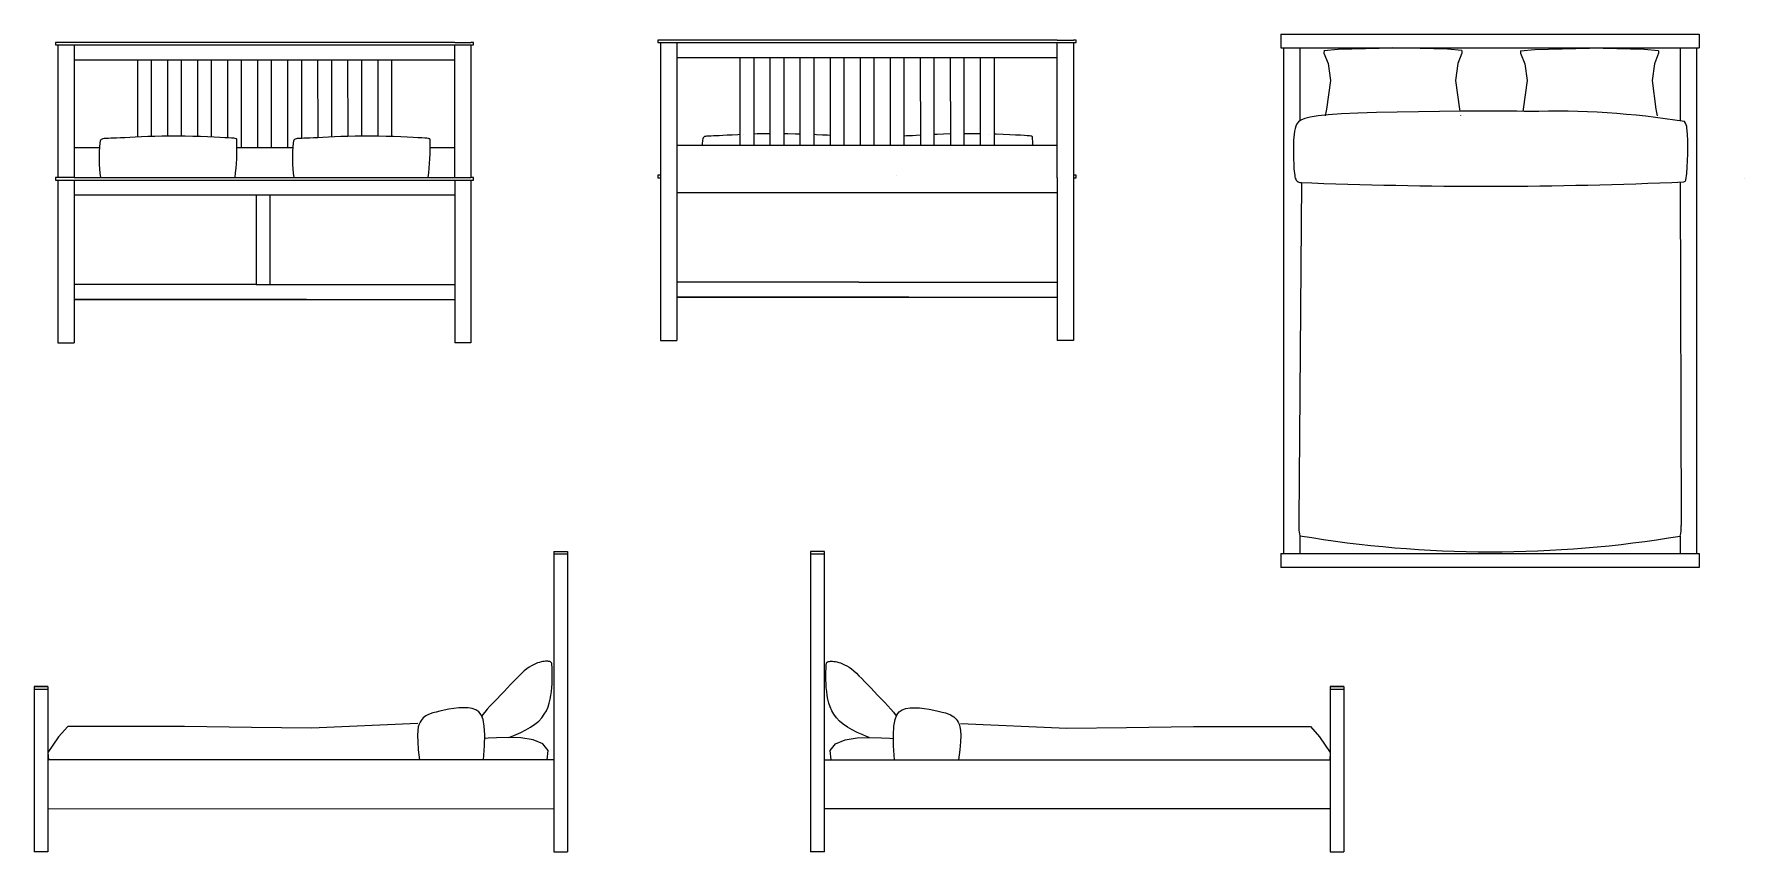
# Model space of a CAD drawing. Header units: centimetres. Extents: x 1374 to 32783, y -8913 to -2520.
# Drawn here: x 1374 to 8207, y -8786 to -5520 of the extents above; entities that cross this region are included whole.
import ezdxf

# ---------------------------------------------------------------- set-up
doc = ezdxf.new("R2010")
doc.units = ezdxf.units.CM
doc.layers.add('A-ELEV-MBE', color=8, linetype='Continuous', lineweight=18)

msp = doc.modelspace()

# ---------------------------------------------------------------- linework, layer by layer
at = {"layer": 'A-ELEV-MBE'}
for p, q in [((6353.9, -5520), (8023.9, -5520)), ((6353.9, -5520), (6353.9, -5575)), ((8023.9, -5520), (8023.9, -5575)), ((1468.5, -5552.8), (1458.5, -5552.8)), ((1458.5, -5552.8), (1458.5, -5562.8)), ((1458.5, -5562.8), (3128.5, -5562.8)), ((3053.5, -5552.8), (1468.5, -5552.8)), ((1468.5, -5562.8), (1468.5, -6092.8)), ((1533.5, -5562.8), (1533.5, -5622.8)), ((3053.5, -5552.8), (3118.5, -5552.8)), ((3053.5, -6092.8), (3053.5, -5562.8)), ((3128.5, -5552.8), (3118.5, -5552.8)), ((3118.5, -5562.8), (3118.5, -6092.8)), ((3128.5, -5562.8), (3128.5, -5552.8)), ((3875.3, -5543.2), (3865.3, -5543.2)), ((3865.3, -5543.2), (3865.3, -5553.2)), ((3865.3, -5553.2), (5535.3, -5553.2)), ((5460.3, -5543.2), (3875.3, -5543.2)), ((3875.3, -5553.2), (3875.3, -6093.2)), ((3940.3, -5553.2), (3940.3, -5613.2)), ((5460.3, -5543.2), (5525.3, -5543.2)), ((5460.3, -6093.2), (5460.3, -5553.2)), ((5535.3, -5543.2), (5525.3, -5543.2)), ((5525.3, -5553.2), (5525.3, -6093.2)), ((5535.3, -5553.2), (5535.3, -5543.2)), ((6353.9, -5575), (6363.9, -5575)), ((6363.9, -5575), (6363.9, -7595)), ((6363.9, -5575), (8023.9, -5575)), ((6428.9, -5575), (6428.9, -5866.5)), ((7948.9, -5575), (7948.9, -5866.5)), ((8013.9, -5575), (8013.9, -7595)), ((1533.5, -5622.8), (1533.5, -6092.8)), ((1533.5, -5622.8), (1786, -5622.8)), ((1786, -5622.8), (1786, -5930.8)), ((1786, -5622.8), (1841, -5622.8)), ((1841, -5622.8), (1841, -5928.6)), ((1841, -5622.8), (1906, -5622.8)), ((1906, -5622.8), (1906, -5927.2)), ((1906, -5622.8), (1961, -5622.8)), ((1961, -5622.8), (1961, -5927.4)), ((1961, -5622.8), (2026, -5622.8)), ((2026, -5622.8), (2026, -5928.8)), ((2026, -5622.8), (2081, -5622.8)), ((2081, -5622.8), (2081, -5930.8)), ((2081, -5622.8), (2146, -5622.8)), ((2146, -5622.8), (2146, -5934.1)), ((2146, -5622.8), (2201, -5622.8)), ((2201, -5622.8), (2201, -5972.8)), ((2201, -5622.8), (2266, -5622.8)), ((2266, -5622.8), (2266, -5972.8)), ((2266, -5622.8), (2321, -5622.8)), ((2321, -5622.8), (2321, -5972.8)), ((2321, -5622.8), (2386, -5622.8)), ((2386, -5622.8), (2386, -5972.8)), ((2386, -5622.8), (2441, -5622.8)), ((2441, -5622.8), (2441, -5936.5)), ((2441, -5622.8), (2506, -5622.8)), ((2506, -5622.8), (2507.3, -5933.5)), ((2506, -5622.8), (2561, -5622.8)), ((2561, -5622.8), (2561, -5930.7)), ((2561, -5622.8), (2626, -5622.8)), ((2626, -5622.8), (2626.9, -5928.1)), ((2626, -5622.8), (2681, -5622.8)), ((2681, -5622.8), (2681, -5927.2)), ((2681, -5622.8), (2746, -5622.8)), ((2746, -5622.8), (2746, -5927.6)), ((2746, -5622.8), (2801, -5622.8)), ((2801, -5622.8), (2801, -5928.9)), ((2801, -5622.8), (3053.5, -5622.8)), ((3940.3, -5613.2), (3940.3, -6093.2)), ((3940.3, -5613.2), (4192.8, -5613.2)), ((4192.8, -5613.2), (4192.8, -5963.2)), ((4192.8, -5613.2), (4247.8, -5613.2)), ((4247.8, -5613.2), (4247.8, -5963.2)), ((4247.8, -5613.2), (4312.8, -5613.2)), ((4312.8, -5613.2), (4312.8, -5963.2)), ((4312.8, -5613.2), (4367.8, -5613.2)), ((4367.8, -5613.2), (4367.8, -5963.2)), ((4367.8, -5613.2), (4432.8, -5613.2)), ((4432.8, -5613.2), (4432.8, -5963.2)), ((4432.8, -5613.2), (4487.8, -5613.2)), ((4487.8, -5613.2), (4487.8, -5963.2)), ((4487.8, -5613.2), (4552.8, -5613.2)), ((4552.8, -5613.2), (4552.8, -5963.2)), ((4552.8, -5613.2), (4607.8, -5613.2)), ((4607.8, -5613.2), (4607.8, -5963.2)), ((4607.8, -5613.2), (4672.8, -5613.2)), ((4672.8, -5613.2), (4672.8, -5963.2)), ((4672.8, -5613.2), (4727.8, -5613.2)), ((4727.8, -5613.2), (4727.8, -5963.2)), ((4727.8, -5613.2), (4792.8, -5613.2)), ((4792.8, -5613.2), (4792.8, -5963.2)), ((4792.8, -5613.2), (4847.8, -5613.2)), ((4847.8, -5613.2), (4847.8, -5963.2)), ((4847.8, -5613.2), (4912.8, -5613.2)), ((4912.8, -5613.2), (4914.3, -5963.2)), ((4912.8, -5613.2), (4967.8, -5613.2)), ((4967.8, -5613.2), (4967.8, -5963.2)), ((4967.8, -5613.2), (5032.8, -5613.2)), ((5032.8, -5613.2), (5033.8, -5963.2)), ((5032.8, -5613.2), (5087.8, -5613.2)), ((5087.8, -5613.2), (5087.8, -5963.2)), ((5087.8, -5613.2), (5152.8, -5613.2)), ((5152.8, -5613.2), (5152.8, -5963.2)), ((5152.8, -5613.2), (5207.8, -5613.2)), ((5207.8, -5613.2), (5207.8, -5963.2)), ((5207.8, -5613.2), (5460.3, -5613.2)), ((6423.7, -5870.3), (6417.7, -5878.4)), ((6433.6, -5863), (6423.7, -5870.3)), ((6448.9, -5856.5), (6433.6, -5863)), ((6471.2, -5850.8), (6448.9, -5856.5)), ((6502, -5845.8), (6471.2, -5850.8)), ((6543, -5841.5), (6502, -5845.8)), ((6595.7, -5838), (6543, -5841.5)), ((6660.9, -5835), (6595.7, -5838)), ((6736.1, -5832.7), (6660.9, -5835)), ((6817.8, -5830.8), (6736.1, -5832.7)), ((6902.7, -5829.5), (6817.8, -5830.8)), ((6987.4, -5828.6), (6902.7, -5829.5)), ((7068.5, -5828), (6987.4, -5828.6)), ((7142.6, -5827.6), (7068.5, -5828)), ((7206.5, -5827.5), (7142.6, -5827.6)), ((7257.4, -5827.6), (7206.5, -5827.5)), ((7296.3, -5827.9), (7257.4, -5827.6)), ((7325, -5828.5), (7296.3, -5827.9)), ((7345.1, -5829.3), (7325, -5828.5)), ((1639.3, -5942.9), (1637.5, -5947.2)), ((1641.8, -5940.3), (1639.3, -5942.9)), ((1645, -5938.7), (1641.8, -5940.3)), ((1648.7, -5937.9), (1645, -5938.7)), ((1652.9, -5937.3), (1648.7, -5937.9)), ((1657.9, -5936.8), (1652.9, -5937.3)), ((1663.9, -5936.5), (1657.9, -5936.8)), ((1671.1, -5936.2), (1663.9, -5936.5)), ((1679.9, -5935.9), (1671.1, -5936.2)), ((1690.5, -5935.6), (1679.9, -5935.9)), ((1703.1, -5935.1), (1690.5, -5935.6)), ((1718.1, -5934.4), (1703.1, -5935.1)), ((1735.7, -5933.5), (1718.1, -5934.4)), ((1755.6, -5932.4), (1735.7, -5933.5)), ((1777.7, -5931.2), (1755.6, -5932.4)), ((1801.9, -5930.1), (1777.7, -5931.2)), ((1827.8, -5929), (1801.9, -5930.1)), ((1855.3, -5928.1), (1827.8, -5929)), ((1884.3, -5927.4), (1855.3, -5928.1)), ((1914.4, -5927.1), (1884.3, -5927.4)), ((1945.4, -5927.2), (1914.4, -5927.1)), ((1976.8, -5927.6), (1945.4, -5927.2)), ((2007.8, -5928.3), (1976.8, -5927.6)), ((2037.9, -5929.2), (2007.8, -5928.3)), ((2066.3, -5930.2), (2037.9, -5929.2)), ((2092.4, -5931.3), (2066.3, -5930.2)), ((2115.6, -5932.4), (2092.4, -5931.3)), ((2135.2, -5933.4), (2115.6, -5932.4)), ((2150.7, -5934.3), (2135.2, -5933.4)), ((2162.4, -5935.2), (2150.7, -5934.3)), ((2170.9, -5935.9), (2162.4, -5935.2)), ((2176.8, -5936.7), (2170.9, -5935.9)), ((2180.4, -5937.5), (2176.8, -5936.7)), ((2182.4, -5938.3), (2180.4, -5937.5)), ((2183.2, -5939.3), (2182.4, -5938.3)), ((2183.5, -5940.4), (2183.2, -5939.3)), ((2183.5, -5941.8), (2183.5, -5940.4)), ((2410.9, -5942.9), (2409.1, -5947.2)), ((2413.4, -5940.3), (2410.9, -5942.9)), ((2416.6, -5938.7), (2413.4, -5940.3)), ((2420.3, -5937.9), (2416.6, -5938.7)), ((2424.5, -5937.3), (2420.3, -5937.9)), ((2429.5, -5936.8), (2424.5, -5937.3)), ((2435.5, -5936.5), (2429.5, -5936.8)), ((2442.7, -5936.2), (2435.5, -5936.5)), ((2451.5, -5935.9), (2442.7, -5936.2)), ((2462.1, -5935.6), (2451.5, -5935.9)), ((2474.7, -5935.1), (2462.1, -5935.6)), ((2489.7, -5934.4), (2474.7, -5935.1)), ((2507.3, -5933.5), (2489.7, -5934.4)), ((2527.2, -5932.4), (2507.3, -5933.5)), ((2549.3, -5931.2), (2527.2, -5932.4)), ((2573.5, -5930.1), (2549.3, -5931.2)), ((2599.4, -5929), (2573.5, -5930.1)), ((2626.9, -5928.1), (2599.4, -5929)), ((2655.9, -5927.4), (2626.9, -5928.1)), ((2686, -5927.1), (2655.9, -5927.4)), ((2717, -5927.2), (2686, -5927.1)), ((2748.4, -5927.6), (2717, -5927.2)), ((2779.4, -5928.3), (2748.4, -5927.6)), ((2809.5, -5929.2), (2779.4, -5928.3)), ((2837.9, -5930.2), (2809.5, -5929.2)), ((2864, -5931.3), (2837.9, -5930.2)), ((2887.2, -5932.4), (2864, -5931.3)), ((2906.8, -5933.4), (2887.2, -5932.4)), ((2922.3, -5934.3), (2906.8, -5933.4)), ((2934, -5935.2), (2922.3, -5934.3)), ((2942.5, -5935.9), (2934, -5935.2)), ((2948.4, -5936.7), (2942.5, -5935.9)), ((2952, -5937.5), (2948.4, -5936.7)), ((2954, -5938.3), (2952, -5937.5)), ((2954.9, -5939.3), (2954, -5938.3)), ((2955.1, -5940.4), (2954.9, -5939.3)), ((2955.2, -5941.8), (2955.1, -5940.4)), ((4044.3, -5937.6), (4043.3, -5943.8)), ((4046.1, -5933.4), (4044.3, -5937.6)), ((4048.6, -5930.7), (4046.1, -5933.4)), ((4051.8, -5929.2), (4048.6, -5930.7)), ((4055.5, -5928.3), (4051.8, -5929.2)), ((4059.7, -5927.7), (4055.5, -5928.3)), ((4064.7, -5927.3), (4059.7, -5927.7)), ((4070.7, -5926.9), (4064.7, -5927.3)), ((4077.9, -5926.7), (4070.7, -5926.9)), ((4086.7, -5926.4), (4077.9, -5926.7)), ((4097.3, -5926), (4086.7, -5926.4)), ((4109.9, -5925.5), (4097.3, -5926)), ((4124.9, -5924.8), (4109.9, -5925.5)), ((4142.5, -5923.9), (4124.9, -5924.8)), ((4162.4, -5922.8), (4142.5, -5923.9)), ((4184.5, -5921.7), (4162.4, -5922.8)), ((4192.8, -5921.3), (4184.5, -5921.7)), ((4208.7, -5920.5), (4208.6, -5920.5)), ((4262.1, -5918.5), (4247.8, -5919)), ((4291.1, -5917.9), (4262.1, -5918.5)), ((4312.8, -5917.6), (4291.1, -5917.9)), ((4383.6, -5918), (4367.8, -5917.8)), ((4414.6, -5918.7), (4383.6, -5918)), ((4432.8, -5919.2), (4414.6, -5918.7)), ((4499.2, -5921.7), (4487.8, -5921.2)), ((4522.4, -5922.8), (4499.2, -5921.7)), ((4542, -5923.9), (4522.4, -5922.8)), ((4552.8, -5924.5), (4542, -5923.9)), ((4849.5, -5926.7), (4847.8, -5926.7)), ((4858.3, -5926.4), (4849.5, -5926.7)), ((4868.9, -5926), (4858.3, -5926.4)), ((4881.6, -5925.5), (4868.9, -5926)), ((4896.6, -5924.8), (4881.6, -5925.5)), ((4914.1, -5923.9), (4896.6, -5924.8)), ((4980.3, -5920.5), (4967.8, -5921.1)), ((5006.2, -5919.4), (4980.3, -5920.5)), ((5033.8, -5918.5), (5006.2, -5919.4)), ((5092.8, -5917.6), (5087.8, -5917.6)), ((5123.8, -5917.6), (5092.8, -5917.6)), ((5152.8, -5918), (5123.8, -5917.6)), ((5186.3, -5918.7), (5186.2, -5918.7)), ((5216.3, -5919.6), (5207.8, -5919.3)), ((5244.7, -5920.6), (5216.3, -5919.6)), ((5270.8, -5921.7), (5244.7, -5920.6)), ((5294, -5922.8), (5270.8, -5921.7)), ((5313.6, -5923.9), (5294, -5922.8)), ((5329.1, -5924.8), (5313.6, -5923.9)), ((5340.8, -5925.6), (5329.1, -5924.8)), ((5349.4, -5926.4), (5340.8, -5925.6)), ((5355.2, -5927.1), (5349.4, -5926.4)), ((5358.8, -5927.9), (5355.2, -5927.1)), ((5360.8, -5928.8), (5358.8, -5927.9)), ((5361.7, -5929.7), (5360.8, -5928.8)), ((5361.9, -5930.9), (5361.7, -5929.7)), ((5362, -5932.2), (5361.9, -5930.9)), ((6404.5, -5943.4), (6403.9, -5956.2)), ((6405.4, -5931.1), (6404.5, -5943.4)), ((6406.8, -5919.1), (6405.4, -5931.1)), ((6408.6, -5907.8), (6406.8, -5919.1)), ((6410.9, -5897.2), (6408.6, -5907.8)), ((6413.9, -5887.4), (6410.9, -5897.2)), ((6417.7, -5878.4), (6413.9, -5887.4)), ((1533.5, -5972.8), (1634.8, -5972.8)), ((1637.5, -5947.2), (1636.4, -5953.4)), ((2184, -5972.8), (2406.4, -5972.8)), ((2409.1, -5947.2), (2408.1, -5953.4)), ((2955.7, -5972.8), (3053.5, -5972.8)), ((3940.3, -5963.2), (4041.6, -5963.2)), ((4041.6, -5963.2), (4590.9, -5963.2)), ((4590.9, -5963.2), (4813.2, -5963.2)), ((4813.2, -5963.2), (5362.5, -5963.2)), ((5362.5, -5963.2), (5460.3, -5963.2)), ((6403.6, -5969.3), (6403.5, -5982.6)), ((6403.5, -5982.6), (6403.6, -5995.9)), ((6403.9, -5956.2), (6403.6, -5969.3)), ((6403.6, -5995.9), (6403.8, -6009.2)), ((6403.8, -6009.2), (6404.2, -6022.1)), ((6404.2, -6022.1), (6404.7, -6034.6)), ((6404.7, -6034.6), (6405.3, -6046.5)), ((6405.3, -6046.5), (6406, -6057.5)), ((6406, -6057.5), (6406.9, -6067.5)), ((6406.9, -6067.5), (6407.8, -6076.3)), ((6407.8, -6076.3), (6408.8, -6083.8)), ((1468.5, -6092.8), (1458.5, -6092.8)), ((1458.5, -6092.8), (1458.5, -6102.8)), ((1458.5, -6102.8), (3128.5, -6102.8)), ((1533.5, -6092.8), (1468.5, -6092.8)), ((1468.5, -6102.8), (1468.5, -6752.8)), ((1533.5, -6092.8), (3053.5, -6092.8)), ((1533.5, -6102.8), (1533.5, -6752.8)), ((3053.5, -6092.8), (3118.5, -6092.8)), ((3053.5, -6102.8), (3053.5, -6752.8)), ((3128.5, -6092.8), (3118.5, -6092.8)), ((3118.5, -6102.8), (3118.5, -6752.8)), ((3128.5, -6102.8), (3128.5, -6092.8)), ((3875.3, -6083.2), (3865.3, -6083.2)), ((3865.3, -6083.2), (3865.3, -6093.2)), ((3865.3, -6093.2), (3875.3, -6093.2)), ((3875.3, -6093.2), (3875.3, -6743.2)), ((3940.3, -6093.2), (3940.3, -6743.2)), ((5460.3, -6093.2), (5460.3, -6743.2)), ((5535.3, -6083.2), (5525.3, -6083.2)), ((5525.3, -6093.2), (5525.3, -6743.2)), ((5525.3, -6093.2), (5535.3, -6093.2)), ((5535.3, -6093.2), (5535.3, -6083.2)), ((6408.8, -6083.8), (6409.9, -6090)), ((6409.9, -6090), (6411.3, -6095.2)), ((6411.3, -6095.2), (6412.8, -6099.3)), ((6412.8, -6099.3), (6414.6, -6102.7)), ((6414.6, -6102.7), (6416.7, -6105.4)), ((6416.7, -6105.4), (6419.1, -6107.5)), ((6419.1, -6107.5), (6422, -6109.3)), ((6422, -6109.3), (6425.4, -6110.8)), ((6425.4, -6110.8), (6430, -6112.1)), ((6436.5, -6113), (6425.5, -7464)), ((6430, -6112.1), (6436.5, -6113)), ((7948.9, -6110.6), (7951.9, -7483.2)), ((3053.5, -6162.8), (1533.5, -6162.8)), ((2261, -6162.8), (2261, -6520.2)), ((2316, -6520.2), (2316, -6162.8)), ((5460.3, -6153.2), (3940.3, -6153.2)), ((2261, -6520.2), (1533.5, -6520.2)), ((2261, -6520.2), (3053.5, -6520.2)), ((4667.8, -6510.6), (3940.3, -6510.6)), ((4667.8, -6510.6), (5460.3, -6510.6)), ((2461, -6580.2), (1533.5, -6580.2)), ((1533.5, -6580.2), (3053.5, -6580.2)), ((4867.8, -6570.6), (3940.3, -6570.6)), ((3940.3, -6570.6), (5460.3, -6570.6)), ((1468.5, -6752.8), (1533.5, -6752.8)), ((3118.5, -6752.8), (3053.5, -6752.8)), ((3875.3, -6743.2), (3940.3, -6743.2)), ((5525.3, -6743.2), (5460.3, -6743.2)), ((6428.9, -7523.6), (6428.9, -7595)), ((7948.9, -7525.1), (7948.9, -7595)), ((3449.3, -7586.3), (3504.3, -7586.3)), ((3449.3, -7586.3), (3504.3, -7586.3)), ((3449.3, -7586.3), (3449.3, -8786.3)), ((3449.3, -7596.3), (3504.3, -7596.3)), ((3504.3, -7586.3), (3504.3, -8786.3)), ((4530.2, -7586.3), (4475.2, -7586.3)), ((4475.2, -7586.3), (4475.2, -8786.3)), ((4475.2, -7596.3), (4530.2, -7596.3)), ((4530.2, -8786.3), (4530.2, -7586.3)), ((6353.9, -7595), (8023.9, -7595)), ((6353.9, -7595), (6353.9, -7650)), ((8023.9, -7650), (6353.9, -7650)), ((8023.9, -7595), (8023.9, -7650)), ((1374, -8126.3), (1429, -8126.3)), ((1429, -8126.3), (1374, -8126.3)), ((1374, -8126.3), (1374, -8786.3)), ((1429, -8126.3), (1429, -8786.3)), ((6605.5, -8126.3), (6550.5, -8126.3)), ((6550.5, -8126.3), (6605.5, -8126.3)), ((6550.5, -8126.3), (6550.5, -8786.3)), ((6605.5, -8126.3), (6605.5, -8786.3)), ((1374, -8136.3), (1429, -8136.3)), ((6550.5, -8136.3), (6605.5, -8136.3)), ((1471.1, -8327.4), (1429, -8389.1)), ((1507.9, -8285.5), (1471.1, -8327.4)), ((1741.5, -8285.5), (1507.9, -8285.5)), ((1974.7, -8286.3), (1741.5, -8285.5)), ((2242.2, -8289.9), (1974.7, -8286.3)), ((2481, -8293), (2242.2, -8289.9)), ((2906.3, -8273.8), (2481, -8293)), ((5073.3, -8273.8), (5498.6, -8293)), ((5498.6, -8293), (5737.4, -8289.9)), ((5737.4, -8289.9), (6004.9, -8286.3)), ((6004.9, -8286.3), (6238, -8285.5)), ((6238, -8285.5), (6471.7, -8285.5)), ((6471.7, -8285.5), (6508.4, -8327.4)), ((6508.4, -8327.4), (6550.5, -8389.1)), ((1429, -8389.1), (1430.5, -8419.3)), ((6550.5, -8389.1), (6549.1, -8419.3)), ((3449, -8419.3), (1429, -8419.3)), ((3449, -8419.3), (3449, -8614.9)), ((4530.5, -8419.3), (6550.5, -8419.3)), ((6550.5, -8419.3), (6550.5, -8614.9)), ((1429, -8613.7), (3449, -8614.9)), ((4530.2, -8613.7), (6550.5, -8613.7)), ((1429, -8786.3), (1374, -8786.3)), ((3449.3, -8786.3), (3504.3, -8786.3)), ((4530.2, -8786.3), (4475.2, -8786.3)), ((6550.5, -8786.3), (6605.5, -8786.3))]:
    msp.add_line(p, q, dxfattribs=at)
for points in [[(6525.8, -5585.4), (6582.9, -5580.2), (6801.3, -5575)], [(6526, -5585.4), (6525.8, -5595.8), (6542.1, -5637.5), (6551.7, -5705), (6536.2, -5819.5), (6531, -5845.5)], [(7076.9, -5585.4), (7019.7, -5580.2), (6801.3, -5575)], [(7076.6, -5585.4), (7076.9, -5595.8), (7060.5, -5637.5), (7050.9, -5705), (7066.5, -5819.5), (7068.2, -5828)], [(7311, -5585.8), (7368.1, -5580.6), (7586.6, -5575.4)], [(7311.3, -5585.8), (7311, -5596.2), (7327.4, -5637.9), (7337, -5705.4), (7321.4, -5820), (7319.7, -5828.4)], [(7862.1, -5585.8), (7805, -5580.6), (7586.6, -5575.4)], [(7861.8, -5585.8), (7862.1, -5596.2), (7845.8, -5637.9), (7836.1, -5705.4), (7851.7, -5820), (7856.9, -5845.9)], [(7071.5, -5844.8), (7071.7, -5845.5)], [(3270.4, -8329.5), (3281.1, -8325.4), (3298.9, -8318), (3318.1, -8309.4), (3337.8, -8299.5), (3356.8, -8288.6), (3374.1, -8276.7), (3389, -8264.1), (3401.3, -8250.8), (3411.5, -8236.9), (3419.7, -8222.5), (3426.3, -8207.7), (3431.3, -8192.5), (3435.1, -8177.1), (3438, -8161.5), (3440.2, -8145.9), (3441.7, -8130.5), (3442.7, -8115.4), (3443.2, -8101), (3443.4, -8087.5), (3443.4, -8075.2), (3443.2, -8064.2), (3442.9, -8054.8), (3442.5, -8047.2), (3442.2, -8041.3), (3441.7, -8036.8), (3441.1, -8033.5), (3440.3, -8031.1), (3439.3, -8029.5), (3437.9, -8028.3), (3436.2, -8027.5), (3434.1, -8026.7), (3431.5, -8026), (3428.5, -8025.5), (3425, -8025.2), (3421, -8025), (3416.5, -8025.2), (3411.3, -8025.7), (3405.6, -8026.5), (3399.2, -8027.8), (3392.3, -8029.6), (3384.8, -8032), (3376.9, -8035), (3368.5, -8038.9), (3359.7, -8043.6), (3350.6, -8049.3), (3341.1, -8056), (3331.5, -8063.8), (3321.5, -8072.8), (3311.1, -8082.7), (3300.3, -8093.6), (3289, -8105.4), (3277, -8118.1), (3264.4, -8131.5), (3251, -8145.6), (3236.9, -8160.3), (3222.6, -8175.2), (3208.5, -8189.8), (3195.3, -8203.8), (3183.4, -8216.7), (3173.6, -8228), (3166.2, -8237.3), (3161.8, -8244.2)], [(4709.2, -8329.5), (4698.4, -8325.4), (4680.6, -8318), (4661.4, -8309.4), (4641.8, -8299.5), (4622.8, -8288.6), (4605.4, -8276.7), (4590.6, -8264.1), (4578.2, -8250.8), (4568, -8236.9), (4559.8, -8222.5), (4553.3, -8207.7), (4548.2, -8192.5), (4544.4, -8177.1), (4541.5, -8161.5), (4539.4, -8145.9), (4537.9, -8130.5), (4536.9, -8115.4), (4536.3, -8101), (4536.1, -8087.5), (4536.2, -8075.2), (4536.4, -8064.2), (4536.7, -8054.8), (4537, -8047.2), (4537.4, -8041.3), (4537.8, -8036.8), (4538.4, -8033.5), (4539.2, -8031.1), (4540.3, -8029.5), (4541.7, -8028.3), (4543.4, -8027.5), (4545.5, -8026.7), (4548, -8026), (4551, -8025.5), (4554.5, -8025.2), (4558.5, -8025), (4563.1, -8025.2), (4568.2, -8025.7), (4574, -8026.5), (4580.3, -8027.8), (4587.3, -8029.6), (4594.7, -8032), (4602.7, -8035), (4611.1, -8038.9), (4619.9, -8043.6), (4629, -8049.3), (4638.4, -8056), (4648.1, -8063.8), (4658, -8072.8), (4668.4, -8082.7), (4679.2, -8093.6), (4690.6, -8105.4), (4702.5, -8118.1), (4715.2, -8131.5), (4728.5, -8145.6), (4742.6, -8160.3), (4757, -8175.2), (4771, -8189.8), (4784.3, -8203.8), (4796.1, -8216.7), (4806, -8228), (4813.4, -8237.3), (4817.7, -8244.2)], [(3169, -8419.3), (3172.7, -8363.4), (3173.6, -8318.8), (3171.7, -8284.1), (3167.1, -8258.1), (3159.9, -8239.3), (3150.2, -8226.6), (3138.1, -8218.6), (3123.7, -8213.9), (3107.2, -8211.5), (3089, -8210.8), (3069.8, -8211.6), (3050.1, -8213.6), (3030.6, -8216.5), (3011.9, -8220.1), (2994.5, -8223.9), (2979.1, -8227.9), (2966, -8231.6), (2955.2, -8235.3), (2946.3, -8238.9), (2938.9, -8242.7), (2932.9, -8246.7), (2927.7, -8251.1), (2923.2, -8256), (2919.1, -8261.6), (2915, -8268), (2911.2, -8276.2), (2908.1, -8287.2), (2905.9, -8302), (2905, -8321.5), (2905.7, -8347), (2908.3, -8379.2), (2913.2, -8419.3)], [(4810.6, -8419.3), (4806.8, -8363.4), (4805.9, -8318.8), (4807.8, -8284.1), (4812.4, -8258.1), (4819.6, -8239.3), (4829.3, -8226.6), (4841.4, -8218.6), (4855.8, -8213.9), (4872.4, -8211.5), (4890.6, -8210.8), (4909.8, -8211.6), (4929.4, -8213.6), (4948.9, -8216.5), (4967.7, -8220.1), (4985, -8223.9), (5000.5, -8227.9), (5013.5, -8231.6), (5024.4, -8235.3), (5033.3, -8238.9), (5040.6, -8242.7), (5046.7, -8246.7), (5051.8, -8251.1), (5056.3, -8256), (5060.5, -8261.6), (5064.6, -8268), (5068.3, -8276.2), (5071.5, -8287.2), (5073.7, -8302), (5074.6, -8321.5), (5073.8, -8347), (5071.2, -8379.2), (5066.3, -8419.3)], [(3422.7, -8419.3), (3426.4, -8381.1), (3405.3, -8355.2), (3366.8, -8339.4), (3318.3, -8331.6), (3267.3, -8329.4), (3221.2, -8330.6), (3187.4, -8333), (3173.3, -8334.3)], [(4556.8, -8419.3), (4553.1, -8381.1), (4574.3, -8355.2), (4612.8, -8339.4), (4661.2, -8331.6), (4712.2, -8329.4), (4758.4, -8330.6), (4792.2, -8333), (4806.2, -8334.3)]]:
    msp.add_lwpolyline(points, dxfattribs=at)
for centre, radius, start, end in [((7448.3, -9073.7), 3246.1, 80.82458, 91.82188), ((7934.8, -5894.9), 40.4, 357.96022, 39.548), ((1221.4, -5972.7), 962.6, 352.83329, 1.84031), ((1993, -5972.7), 962.6, 352.83329, 1.84031), ((4633.6, -6003.4), 593.4, 174.23979, 176.11881), ((4399.8, -5963.1), 962.6, 359.99446, 1.84031), ((7009.2, -5981.5), 970, 352.80932, 5.20864), ((2226.8, -6013), 593.4, 174.23979, 187.73216), ((2998.4, -6013), 593.4, 174.23979, 187.73216), ((5405.3, -6003.4), 593.4, 187.72305, 187.73216), ((7171.9, 12140.9), 18268.1, 267.67224, 272.48361), ((7957, -6094.5), 16.8, 293.11347, 329.97572), ((7171.9, 12140.9), 18268.1, 273.24657, 273.24681), ((6624.5, -7480.4), 199.7, 169.24098, 169.26059), ((6624.5, -7480.4), 199.7, 175.27203, 192.49927), ((7817.4, -7494.6), 134.9, 346.92065, 4.82444), ((7193.6, -3006), 4581.7, 260.40111, 279.48852)]:
    msp.add_arc(centre, radius, start, end, dxfattribs=at)

doc.saveas('drawing.dxf')
